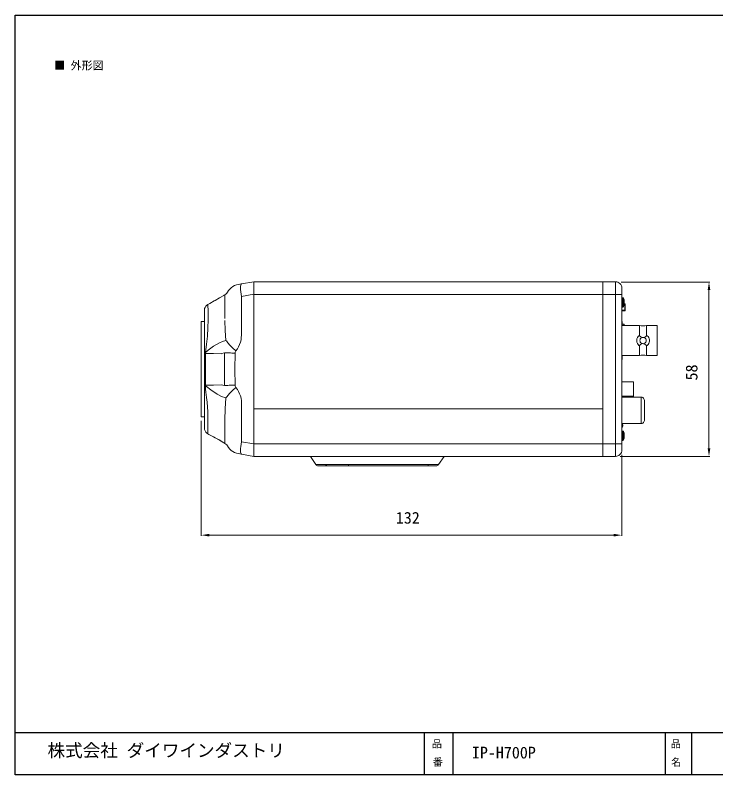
# Model space of a CAD drawing. Units: millimetres on the paper. Extents: x -546 to 142, y -95 to 95.
# Drawn here: x -141.8 to 33.1, y -94.8 to 94.8 of the extents above; entities that cross this region are included whole.
import ezdxf
from ezdxf.enums import TextEntityAlignment as Align

# ---------------------------------------------------------------- set-up
doc = ezdxf.new("R2010")
doc.units = ezdxf.units.MM
for name, color, linetype in [('0-0_0', 7, 'Continuous'), ('0-3_枠', 7, 'Continuous'), ('0-6_レイヤー_1_0', 7, 'Continuous')]:
    doc.layers.add(name, color=color, linetype=linetype)
doc.layers.add('0-1_外形線', color=7, linetype='Continuous', lineweight=18)
doc.layers.add('0-4_AM_5', color=7, linetype='Continuous', lineweight=18)
doc.styles.add('ＭＳ ゴシック', font='')
doc.styles.get('ＭＳ ゴシック').set_extended_font_data('MS Gothic')

# ---------------------------------------------------------------- blocks, each defined once
blk = doc.blocks.new('U37')
at = {"layer": '0-4_AM_5', "style": 'ＭＳ ゴシック'}
blk.add_text('58', height=2.933, rotation=90, dxfattribs=at).set_placement((260.465, 155.867), align=Align.BOTTOM_LEFT)
blk = doc.blocks.new('U38')
at = {"layer": '0-4_AM_5', "style": 'ＭＳ ゴシック'}
blk.add_text('132', height=2.933, dxfattribs=at).set_placement((184.27, 119.227), align=Align.BOTTOM_LEFT)

msp = doc.modelspace()

# ---------------------------------------------------------------- linework, layer by layer
at = {"layer": '0-1_外形線'}
for p, q in [((-85.32, 27.725), (-82.251, 28.266)), ((-82.251, 28.266), (-82.251, 25.15)), ((-82.251, 28.266), (-79.088, 28.266)), ((-82.251, 28.266), (-79.088, 28.266)), ((-82.251, 28.266), (4.92, 28.266)), ((-79.088, 28.266), (-76.313, 28.266)), ((-79.088, 28.266), (-76.313, 28.266)), ((-1.03, 28.266), (1.745, 28.266)), ((-1.03, 28.266), (1.745, 28.266)), ((1.745, 28.266), (4.92, 28.266)), ((1.745, 28.266), (4.92, 28.266)), ((4.92, 25.103), (4.92, 28.266)), ((4.92, 28.266), (8.083, 28.266)), ((4.92, 25.103), (4.92, 28.266)), ((8.083, 25.103), (8.083, 28.266)), ((9.671, 26.679), (9.671, 25.103)), ((-89.706, 24.903), (-89.742, 24.879)), ((-89.718, 24.891), (-89.742, 24.879)), ((-89.448, 25.044), (-89.718, 24.891)), ((-82.251, -3.448), (-82.251, 25.103)), ((8.083, 25.103), (4.92, 25.103)), ((4.92, -12.162), (4.92, 25.103)), ((8.083, 25.103), (9.671, 25.103)), ((8.083, -12.162), (8.083, 25.103)), ((9.671, 25.103), (9.671, -12.162)), ((-91.835, 23.633), (-91.823, 23.633)), ((9.906, 24.303), (9.671, 24.303)), ((10.177, 23.656), (10.177, 23.222)), ((10.283, 23.433), (10.177, 23.656)), ((10.177, 23.433), (10.283, 23.433)), ((10.177, 23.245), (10.283, 23.245)), ((10.177, 22.245), (10.283, 22.81)), ((10.283, 23.433), (10.247, 23.738)), ((10.247, 23.116), (10.283, 23.245)), ((10.283, 23.245), (10.271, 23.433)), ((10.271, 22.81), (10.283, 22.81)), ((10.283, 22.798), (10.389, 22.798)), ((-94.539, 21.211), (-94.539, 21.222)), ((-94.539, 21.222), (-94.528, 21.222)), ((-94.539, 10.356), (-94.539, 21.222)), ((-93.693, 22.621), (-93.693, 22.633)), ((9.671, 21.928), (9.906, 21.928)), ((9.671, 21.211), (10.389, 21.211)), ((10.389, 21.058), (9.671, 21.058)), ((10.13, 22.081), (10.247, 22.492)), ((10.177, 22.434), (10.177, 22.245)), ((10.389, 22.645), (10.271, 22.645)), ((10.541, 22.645), (10.389, 22.645)), ((10.389, 21.211), (10.389, 22.645)), ((10.541, 21.211), (10.389, 21.211)), ((10.541, 22.645), (10.541, 21.211)), ((-95.327, -5.459), (-95.327, 18.388)), ((-94.539, 18.388), (-95.327, 18.388)), ((9.754, 18.365), (9.671, 18.365)), ((14.116, 17.365), (9.671, 17.365)), ((9.754, 18.365), (9.754, 17.365)), ((10.141, 17.647), (9.754, 17.647)), ((10.141, 17.647), (10.259, 17.647)), ((10.165, 17.365), (10.141, 17.647)), ((10.306, 17.377), (10.259, 17.647)), ((10.306, 17.365), (10.306, 17.377)), ((15.856, 14.814), (15.856, 17.365)), ((18.467, 17.365), (15.856, 17.365)), ((-89.201, 13.625), (-88.977, 13.414)), ((15.856, 14.814), (16.009, 14.814)), ((16.009, 12.391), (15.856, 12.391)), ((15.856, 9.839), (15.856, 12.391)), ((-94.539, 10.356), (-94.539, 10.216)), ((-94.539, 2.701), (-94.539, 10.216)), ((-94.293, 10.627), (-94.293, 10.403)), ((-89.53, 10.522), (-90.247, 10.345)), ((9.671, 9.839), (14.116, 9.839)), ((9.754, 9.839), (9.754, 8.84)), ((15.856, 9.839), (18.467, 9.839)), ((9.671, 8.84), (9.754, 8.84)), ((-94.539, 2.701), (-94.539, 2.584)), ((-94.539, -8.282), (-94.539, 2.584)), ((-94.293, 2.501), (-94.293, 2.325)), ((12.599, 3.289), (9.671, 3.289)), ((12.599, 3.289), (12.599, -0.273)), ((-88.977, -0.497), (-89.224, -0.744)), ((12.599, -0.273), (9.671, -0.273)), ((14.504, -0.556), (9.671, -0.556)), ((12.599, -0.273), (12.599, -0.556)), ((14.504, -0.556), (14.504, -7.129)), ((15.304, -1.344), (15.304, -6.341)), ((-85.32, -2.038), (-85.32, -11.669)), ((4.92, -3.448), (-82.251, -3.448)), ((-82.251, -12.162), (-82.251, -3.448)), ((4.92, -3.448), (-82.251, -3.448)), ((4.92, -3.448), (4.92, -12.162)), ((-95.327, -5.459), (-94.539, -5.459)), ((9.671, -7.129), (14.504, -7.129)), ((-94.539, -8.282), (-94.528, -8.282)), ((9.906, -8.999), (9.671, -8.999)), ((-93.693, -9.693), (-93.681, -9.693)), ((-91.835, -10.692), (-91.823, -10.692)), ((9.671, -11.374), (9.906, -11.374)), ((10.13, -11.21), (10.247, -10.81)), ((10.177, -9.646), (10.177, -10.081)), ((10.283, -9.87), (10.177, -9.646)), ((10.177, -9.87), (10.283, -9.87)), ((10.177, -10.057), (10.283, -10.057)), ((10.283, -10.304), (10.177, -10.081)), ((10.177, -10.869), (10.283, -10.316)), ((10.177, -11.045), (10.283, -10.493)), ((10.177, -10.869), (10.177, -11.045)), ((10.283, -9.87), (10.247, -9.564)), ((10.247, -10.187), (10.283, -10.057)), ((10.283, -10.057), (10.271, -9.87)), ((10.271, -10.493), (10.283, -10.493)), ((-89.742, -11.951), (-89.718, -11.962)), ((-89.73, -11.962), (-89.436, -12.115)), ((-89.706, -11.962), (-89.718, -11.962)), ((-89.436, -12.115), (-89.436, -12.104)), ((-85.32, -11.669), (-82.251, -12.209)), ((-82.251, -12.162), (4.92, -12.162)), ((-82.251, -12.209), (-82.251, -15.337)), ((4.92, -15.337), (4.92, -12.162)), ((4.92, -12.162), (8.083, -12.162)), ((9.671, -12.162), (9.671, -13.75)), ((-82.251, -15.337), (-85.32, -14.797)), ((-79.088, -15.337), (-82.251, -15.337)), ((-79.088, -15.337), (-82.251, -15.337)), ((4.92, -15.337), (-82.251, -15.337)), ((-76.313, -15.337), (-79.088, -15.337)), ((-76.313, -15.337), (-79.088, -15.337)), ((-36.061, -17.36), (-34.708, -15.337)), ((1.745, -15.337), (-1.03, -15.337)), ((1.745, -15.337), (-1.03, -15.337)), ((4.92, -15.337), (1.745, -15.337)), ((4.92, -15.337), (1.745, -15.337)), ((-63.707, -17.713), (-66.094, -17.713)), ((-64.283, -17.36), (-64.271, -17.36)), ((-58.592, -17.713), (-63.707, -17.713)), ((-38.671, -17.713), (-58.592, -17.713)), ((-38.671, -17.713), (-38.671, -17.36)), ((-36.719, -17.713), (-38.671, -17.713))]:
    msp.add_line(p, q, dxfattribs=at)
for points in [[(-85.32, 27.725), (-86.531, 27.478), (-87.002, 27.302), (-87.437, 27.066), (-87.849, 26.784), (-88.213, 26.443), (-88.542, 26.055), (-88.813, 25.643)], [(-85.32, 27.725), (-85.414, 27.654), (-85.485, 27.466), (-85.52, 27.172), (-85.532, 26.784), (-85.52, 26.314), (-85.485, 25.785), (-85.414, 25.208), (-85.32, 24.609)], [(9.671, 26.679), (9.648, 26.996), (9.553, 27.29), (9.4, 27.561), (9.212, 27.807), (8.966, 28.007), (8.695, 28.149), (8.401, 28.242), (8.083, 28.266)], [(-91.835, 23.633), (-90.777, 24.233), (-89.742, 24.879)], [(-89.448, 25.044), (-89.201, 25.197), (-88.989, 25.397), (-88.813, 25.643)], [(-89.436, 19.129), (-89.436, 21.198), (-89.436, 22.116), (-89.436, 22.916), (-89.436, 24.115), (-89.436, 24.55), (-89.436, 24.844), (-89.436, 25.021)], [(-82.251, -12.209), (-82.251, 25.15), (-85.32, 24.609), (-85.32, 14.954)], [(4.92, -3.448), (4.92, 25.103), (-82.251, 25.103)], [(-91.835, 23.633), (-92.117, 23.48), (-93.234, 22.88), (-93.693, 22.621)], [(-91.835, 23.633), (-92.493, 23.268), (-93.693, 22.621)], [(9.906, 21.928), (9.906, 23.574), (9.906, 24.303)], [(10.247, 23.738), (10.13, 24.15), (10.047, 24.268), (9.906, 24.303)], [(10.13, 24.15), (10.13, 23.515), (10.13, 22.081)], [(10.177, 22.434), (10.283, 22.986), (10.177, 23.222)], [(10.541, 22.645), (10.518, 22.716), (10.471, 22.774), (10.389, 22.798), (10.389, 22.645)], [(-93.693, 22.621), (-93.975, 22.434), (-94.21, 22.175), (-94.387, 21.88), (-94.504, 21.563), (-94.539, 21.222)], [(-94.293, 10.627), (-94.022, 12.661), (-93.822, 14.708), (-93.693, 16.753), (-93.634, 18.811), (-93.634, 20.869), (-93.693, 22.621)], [(9.906, 21.928), (10.047, 21.975), (10.13, 22.081)], [(10.389, 21.211), (10.389, 21.058), (10.471, 21.081), (10.518, 21.14), (10.541, 21.211)], [(-89.436, 18.576), (-89.365, 16.107), (-89.201, 13.625)], [(13.951, 14.814), (14.116, 14.814), (14.116, 17.365)], [(14.116, 17.365), (14.539, 17.283), (14.986, 17.248), (15.421, 17.283), (15.856, 17.365)], [(18.467, 9.839), (18.467, 13.602), (18.467, 17.365)], [(-89.201, 13.637), (-90, 13.344), (-90.777, 13.002), (-91.541, 12.614), (-92.27, 12.179), (-92.975, 11.697), (-93.646, 11.18), (-94.293, 10.627)], [(-88.977, 13.367), (-88.272, 12.532), (-87.507, 11.756), (-86.673, 11.038)], [(-86.673, 11.015), (-86.32, 11.509), (-86.014, 12.026), (-85.755, 12.579), (-85.555, 13.155), (-85.414, 13.743), (-85.344, 14.343), (-85.32, 14.954)], [(13.951, 14.814), (13.74, 14.59), (13.575, 14.332), (13.458, 14.049), (13.411, 13.755), (13.411, 13.449), (13.458, 13.155), (13.575, 12.873), (13.74, 12.614), (13.951, 12.391)], [(14.116, 14.814), (14.445, 14.555), (14.822, 14.366)], [(15.151, 14.355), (15.409, 14.461), (15.657, 14.614), (15.856, 14.814)], [(16.009, 12.391), (16.221, 12.614), (16.385, 12.873), (16.503, 13.155), (16.562, 13.449), (16.562, 13.755), (16.503, 14.049), (16.385, 14.332), (16.221, 14.59), (16.009, 14.814)], [(14.116, 9.839), (14.116, 12.391), (13.951, 12.391)], [(14.822, 12.85), (14.551, 12.744), (14.316, 12.591), (14.116, 12.391)], [(15.856, 12.391), (15.527, 12.65), (15.151, 12.826)], [(-94.539, 10.356), (-94.528, 10.392), (-94.516, 10.427), (-94.504, 10.462), (-94.469, 10.498), (-94.445, 10.533), (-94.398, 10.556), (-94.351, 10.592), (-94.293, 10.627)], [(-94.293, 10.403), (-94.351, 10.392), (-94.398, 10.369), (-94.445, 10.345), (-94.481, 10.321), (-94.504, 10.298), (-94.516, 10.263), (-94.528, 10.239), (-94.539, 10.216)], [(-94.293, 2.501), (-94.269, 6.464), (-94.293, 10.416)], [(-94.293, 10.403), (-92.27, 10.333), (-90.247, 10.31)], [(-90.341, 2.572), (-89.53, 2.396), (-89.53, 6.464), (-89.53, 10.522)], [(-86.908, 10.474), (-87.308, 10.486), (-87.684, 10.486), (-88.06, 10.498), (-88.401, 10.498), (-88.73, 10.509), (-89.025, 10.509), (-89.295, 10.509), (-89.53, 10.522)], [(-86.908, 10.474), (-86.943, 6.464), (-86.908, 2.431), (-86.872, 2.231), (-86.79, 2.043), (-86.673, 1.878)], [(-86.673, 11.038), (-86.79, 10.874), (-86.872, 10.686), (-86.908, 10.486)], [(15.856, 9.839), (15.421, 9.921), (14.986, 9.957), (14.539, 9.921), (14.116, 9.839)], [(-94.539, 2.701), (-94.528, 2.678), (-94.516, 2.654), (-94.504, 2.619), (-94.481, 2.596), (-94.445, 2.572), (-94.398, 2.549), (-94.351, 2.525), (-94.293, 2.501)], [(-94.293, 2.325), (-94.351, 2.36), (-94.398, 2.384), (-94.445, 2.419), (-94.481, 2.443), (-94.504, 2.478), (-94.516, 2.513), (-94.528, 2.549), (-94.539, 2.584)], [(-94.293, 2.49), (-92.317, 2.49), (-90.341, 2.572)], [(-94.293, 2.325), (-94.245, 1.49), (-94.175, 0.679), (-94.034, -0.591), (-93.881, -1.815), (-93.763, -3.002), (-93.705, -4.131), (-93.693, -6.024), (-93.693, -7.611), (-93.693, -8.776), (-93.693, -9.54), (-93.693, -9.693), (-93.422, -9.846), (-92.305, -10.446), (-91.835, -10.692)], [(-89.224, -0.744), (-90.306, -0.345), (-91.4, 0.185), (-92.987, 1.29), (-94.034, 2.125), (-94.293, 2.325)], [(-89.53, 2.396), (-89.295, 2.396), (-89.025, 2.407), (-88.73, 2.407), (-88.401, 2.419), (-88.06, 2.419), (-87.684, 2.419), (-87.308, 2.431), (-86.908, 2.431)], [(-86.673, 1.878), (-87.507, 1.161), (-88.272, 0.396), (-88.977, -0.439)], [(-85.32, -2.038), (-85.332, -1.426), (-85.414, -0.827), (-85.555, -0.239), (-85.755, 0.326), (-86.002, 0.878), (-86.308, 1.396), (-86.673, 1.89)], [(-89.224, -0.744), (-89.377, -3.461), (-89.436, -6.189)], [(15.304, -1.344), (15.268, -1.144), (15.198, -0.944), (15.068, -0.779), (14.904, -0.662), (14.716, -0.579), (14.504, -0.556)], [(-89.436, -12.104), (-89.436, -12.068), (-89.436, -11.88), (-89.436, -11.128), (-89.436, -10.563), (-89.436, -9.858), (-89.436, -8.964), (-89.436, -7.917), (-89.436, -7.082), (-89.436, -6.189)], [(9.671, -8.105), (9.812, -7.941), (9.895, -7.741), (9.906, -7.517), (9.859, -7.306), (9.742, -7.129)], [(14.504, -7.129), (14.716, -7.106), (14.904, -7.024), (15.068, -6.895), (15.198, -6.729), (15.268, -6.542), (15.304, -6.341)], [(-94.539, -8.282), (-94.504, -8.623), (-94.387, -8.952), (-94.222, -9.246), (-93.987, -9.505), (-93.693, -9.693)], [(9.906, -11.374), (9.906, -9.728), (9.906, -8.999)], [(10.247, -9.564), (10.13, -9.152), (10.047, -9.034), (9.906, -8.999)], [(10.13, -9.152), (10.13, -9.787), (10.13, -11.21)], [(-93.693, -9.693), (-93.081, -10.022), (-91.835, -10.692)], [(-91.835, -10.692), (-90.906, -11.221), (-90.236, -11.633), (-89.871, -11.856), (-89.706, -11.975), (-89.706, -11.962)], [(-89.742, -11.951), (-90.777, -11.304), (-91.835, -10.692)], [(9.906, -11.374), (10.047, -11.327), (10.13, -11.21)], [(-88.813, -12.703), (-88.977, -12.468), (-89.189, -12.268), (-89.436, -12.115)], [(-88.813, -12.703), (-88.542, -13.126), (-88.225, -13.503), (-87.849, -13.844), (-87.449, -14.138), (-87.002, -14.373), (-86.531, -14.549), (-85.32, -14.797)], [(-85.32, -11.669), (-85.414, -12.268), (-85.485, -12.844), (-85.52, -13.385), (-85.532, -13.844), (-85.52, -14.243), (-85.485, -14.538), (-85.414, -14.726), (-85.32, -14.797)], [(8.083, -15.337), (4.92, -15.337), (4.92, -12.162)], [(8.083, -15.337), (8.083, -12.162), (9.671, -12.162)], [(8.083, -15.337), (8.401, -15.302), (8.695, -15.22), (8.966, -15.067), (9.212, -14.878), (9.4, -14.632), (9.553, -14.362), (9.648, -14.067), (9.671, -13.75)], [(-68.105, -15.337), (-67.423, -16.36), (-66.752, -17.372)], [(-66.729, -17.36), (-66.752, -17.36), (-66.658, -17.36), (-66.435, -17.36), (-65.623, -17.36), (-65.012, -17.36), (-64.283, -17.36)], [(-66.752, -17.372), (-66.623, -17.513), (-66.47, -17.63), (-66.282, -17.69), (-66.094, -17.713)], [(-64.283, -17.36), (-64.142, -17.548), (-63.942, -17.677), (-63.707, -17.724)], [(-64.283, -17.36), (-63.813, -17.36), (-62.696, -17.36), (-61.767, -17.36), (-60.755, -17.36), (-59.685, -17.36), (-58.592, -17.36), (-38.671, -17.36), (-38.107, -17.36), (-37.296, -17.36), (-36.625, -17.36), (-36.202, -17.36), (-36.061, -17.36)], [(-58.592, -17.713), (-58.592, -17.69), (-58.592, -17.666), (-58.592, -17.619), (-58.592, -17.571), (-58.592, -17.513), (-58.592, -17.442), (-58.592, -17.36)], [(-36.719, -17.713), (-36.519, -17.69), (-36.343, -17.619), (-36.178, -17.513), (-36.061, -17.36)]]:
    msp.add_lwpolyline(points, dxfattribs=at)
msp.add_lwpolyline([(15.774, 13.602), (15.75, 13.802), (15.668, 14.002), (15.539, 14.166), (15.374, 14.284), (15.186, 14.366), (14.986, 14.39), (14.774, 14.366), (14.586, 14.284), (14.422, 14.166), (14.292, 14.002), (14.222, 13.802), (14.187, 13.602), (14.222, 13.402), (14.292, 13.202), (14.422, 13.038), (14.586, 12.92), (14.774, 12.838), (14.986, 12.814), (15.186, 12.838), (15.374, 12.92), (15.539, 13.038), (15.668, 13.202), (15.75, 13.402)], close=True, dxfattribs=at)
at = {"layer": '0-3_枠'}
for p, q in [((141.803, -84.358), (-141.803, -84.354)), ((-39.681, -84.522), (-39.681, -94.842)), ((-32.546, -84.522), (-32.546, -94.842)), ((20.51, -84.522), (20.51, -94.842)), ((27.092, -84.522), (27.092, -94.842))]:
    msp.add_line(p, q, dxfattribs=at)
msp.add_lwpolyline([(-141.803, 94.842), (141.803, 94.842), (141.803, -94.842), (-141.803, -94.842)], close=True, dxfattribs=at)
at = {"layer": '0-4_AM_5', "color": 3}
for p, q in [((9.548, 28.195), (31.641, 28.195)), ((31.441, 26.195), (31.441, -13.32)), ((-95.327, -6.459), (-95.327, -35.202)), ((9.659, -14.909), (9.659, -35.202)), ((9.242, -15.32), (31.641, -15.32)), ((-93.327, -35.002), (7.659, -35.002))]:
    msp.add_line(p, q, dxfattribs=at)
at = {"layer": '0-4_AM_5'}
for points in [[(31.108, 26.195), (31.774, 26.195), (31.441, 28.195)], [(31.108, -13.32), (31.774, -13.32), (31.441, -15.32)], [(-93.327, -34.669), (-93.327, -35.336), (-95.327, -35.002)], [(7.659, -34.669), (7.659, -35.336), (9.659, -35.002)]]:
    msp.add_solid(points, dxfattribs=at)

# ---------------------------------------------------------------- block references
at = {"layer": '0-0_0'}
for name in ['U37', 'U38']:
    msp.add_blockref(name, (-231.024, -152.229), dxfattribs=at)

# ---------------------------------------------------------------- texts
at = {"layer": '0-1_外形線', "style": 'ＭＳ ゴシック'}
msp.add_text('IP-H700P', height=2.933, dxfattribs=at).set_placement((-27.762, -91.637), align=Align.BOTTOM_LEFT)
at = {"layer": '0-3_枠', "style": 'ＭＳ ゴシック'}
for s, p in [('品', (-37.741, -88.569)), ('品', (21.897, -88.569)), ('番', (-37.514, -93.119)), ('名', (22.011, -93.148))]:
    msp.add_text(s, height=1.833, dxfattribs=at).set_placement(p, align=Align.BOTTOM_LEFT)
at = {"layer": '0-6_レイヤー_1_0', "style": 'ＭＳ ゴシック'}
for s, height, p in [('■ 外形図', 2.012, (-132.08, 80.652)), ('株式会社 ダイワインダストリ', 3.219, (-133.726, -91.326))]:
    msp.add_text(s, height=height, dxfattribs=at).set_placement(p, align=Align.BOTTOM_LEFT)

doc.saveas('drawing.dxf')
